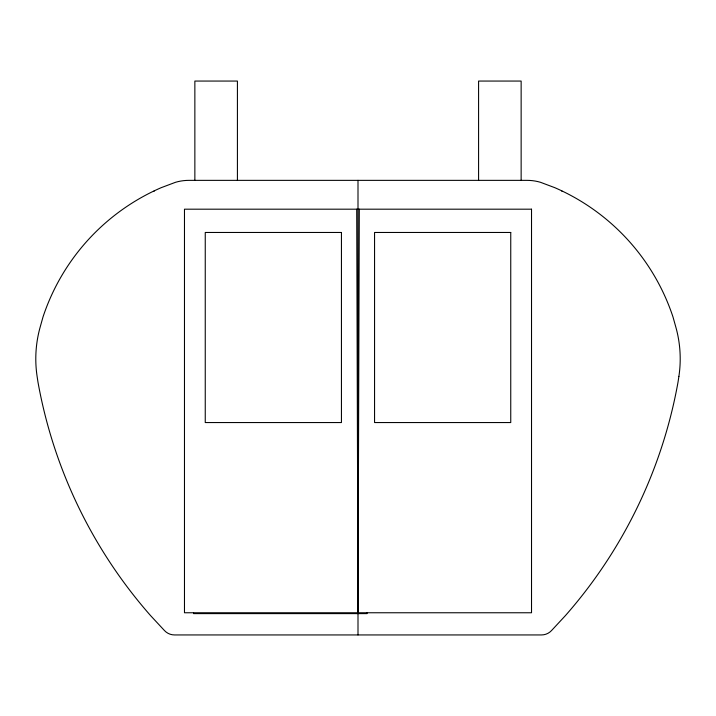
<?xml version="1.0" encoding="UTF-8"?>
<svg xmlns="http://www.w3.org/2000/svg" width="716" height="716" viewBox="0 0 716 716"><rect width="100%" height="100%" fill="white"/><g stroke="black" fill="none" stroke-linecap="round" stroke-linejoin="round"><path stroke-width="1.07" d="M359.289 209.188L358 612.762L356.711 209.188M153.645 191.396L154.164 191.127M561.836 191.127L562.355 191.396M521.141 180.36L521.141 81.06L478.583 81.06L478.583 180.36M367.075 612.762L367.075 613.612L193.544 613.612L193.544 612.762M358 180.36L358 634.94M237.417 180.36L237.417 81.06L194.859 81.06L194.859 180.36M678.893 376.392L678.061 381.905A482.441 482.441 0 0 1 565.336 615.697L551.508 630.581A13.658 13.658 0 0 1 541.502 634.94L174.498 634.94A13.658 13.658 0 0 1 164.492 630.581L150.655 615.697A482.441 482.441 0 0 1 37.939 381.905L37.107 376.392A117.63 117.63 0 0 1 40.159 327.114L43.014 316.937A214.424 214.424 0 0 1 161.118 187.708L175.599 182.267A47.444 47.444 0 0 1 188.908 180.36L527.092 180.36A47.444 47.444 0 0 1 540.401 182.267L554.882 187.708A214.424 214.424 0 0 1 672.986 316.937L675.841 327.114A117.63 117.63 0 0 1 678.893 376.392M531.523 209.188L184.477 209.188L184.477 612.762L531.523 612.762L531.523 209.188M341.442 232.467L205.25 232.467L205.25 422.556L341.442 422.556L341.442 232.467M510.75 232.467L374.558 232.467L374.558 422.556L510.75 422.556L510.75 232.467"/></g></svg>
